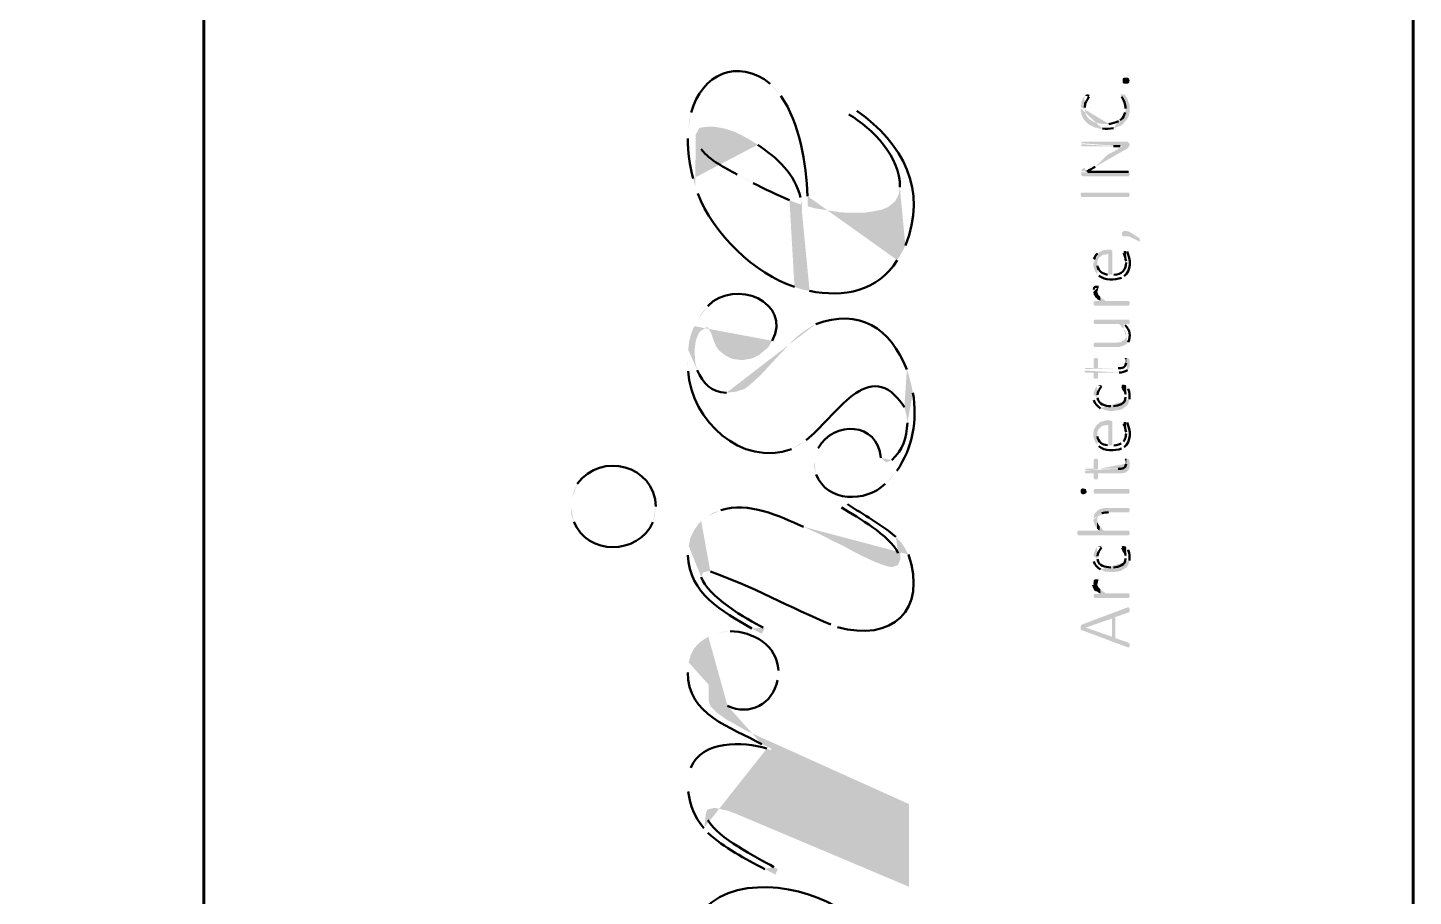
# Model space of a CAD drawing. Header units: inches. Extents: x 5 to 516, y -193 to 129.
# Drawn here: x 376.012 to 379.068, y -29.339 to -27.424 of the extents above; entities that cross this region are included whole.
import ezdxf

# ---------------------------------------------------------------- set-up
doc = ezdxf.new("R2010")
doc.units = ezdxf.units.IN
doc.header["$MEASUREMENT"] = 0
doc.layers.add('PDF5_Geometry', color=7, linetype='Continuous')
doc.layers.add('PDF5_Solid Fills', color=7, linetype='Continuous')

msp = doc.modelspace()

# ---------------------------------------------------------------- hatches: boundary and pattern name
at = {"layer": 'PDF5_Solid Fills', "true_color": 0x8d8d8d, "transparency": 33554559}
h = msp.add_hatch(color=252, dxfattribs=at)
h.paths.add_polyline_path([(377.4676977, -27.6678981), (377.4676977, -27.6690092)], flags=0)
h.paths.add_polyline_path([(377.4799199, -27.756787), (377.4843644, -27.7734536), (377.4854755, -27.6634536), (377.4854755, -27.6601203), (377.4932533, -27.6456758), (377.4965866, -27.6445647), (377.5165866, -27.6423425), (377.5221422, -27.6423425), (377.5376977, -27.6445647), (377.5532533, -27.6478981), (377.56992, -27.6534536), (377.5865866, -27.6612314), (377.6043644, -27.6712314), (377.6221422, -27.6823425)], flags=0)
h.paths.add_polyline_path([(377.7165866, -27.7990092), (377.71992, -27.8145647), (377.71992, -28.0012314), (377.7365866, -28.0045647)], flags=0)
h.paths.add_polyline_path([(377.92992, -27.936787), (377.93992, -27.9201203), (377.9354755, -27.7756758), (377.9332533, -27.7912314), (377.9254755, -27.806787), (377.9121422, -27.8178981), (377.9088089, -27.8201203), (377.8954755, -27.8256758), (377.8776977, -27.8290092), (377.8565866, -27.8323425), (377.8221422, -27.8323425), (377.8032533, -27.8312314), (377.7810311, -27.8278981), (377.7676978, -27.8256758), (377.7476977, -27.8223425), (377.7321422, -27.8178981), (377.7321422, -27.7956758)], flags=0)
h.paths.add_polyline_path([(377.6732533, -27.5745647), (377.6621422, -27.5601203), (377.64992, -27.547898)], flags=0)
h.paths.add_polyline_path([(377.4754755, -27.6112314), (377.4710311, -27.6290092), (377.4688088, -27.6478981)], flags=0)
at = {"layer": 'PDF5_Solid Fills', "transparency": 33554559}
for points in [[(378.4343647, -27.5345634), (378.437698, -27.5345634), (378.4399202, -27.5356745), (378.4410314, -27.5378967), (378.4421425, -27.54123), (378.4410314, -27.5456745), (378.4399202, -27.5467856), (378.437698, -27.5478967), (378.4299202, -27.5478967), (378.427698, -27.5467856), (378.4265869, -27.5445634), (378.4265869, -27.5378967), (378.427698, -27.5356745), (378.4299202, -27.5345634)], [(378.43992, -27.7878977), (378.4410311, -27.7878977), (378.4410311, -27.7890088), (378.4421422, -27.7901199), (378.4421422, -27.7945644), (378.4410311, -27.7967866), (378.43992, -27.7978977), (378.3365867, -27.7978977), (378.3354756, -27.7967866), (378.3354756, -27.7956755), (378.3343645, -27.7945644), (378.3343645, -27.7901199), (378.3354756, -27.7890088), (378.3354756, -27.7878977)], [(378.4254756, -27.8790096), (378.4254756, -27.8812319), (378.4265867, -27.8834541), (378.4288089, -27.8845652), (378.4410312, -27.8845652), (378.4632534, -27.8956763), (378.4643645, -27.8967874), (378.4643645, -27.8945652), (378.4654756, -27.8934541), (378.4643645, -27.8912319), (378.4643645, -27.8890096), (378.4632534, -27.8878985), (378.4454756, -27.8767874), (378.4421423, -27.8745652), (378.4388089, -27.8734541), (378.4354756, -27.872343), (378.4288089, -27.872343), (378.4254756, -27.8756763)], [(378.3710314, -28.0234527), (378.3743647, -28.0245638), (378.3776981, -28.0267861), (378.3776981, -28.0178972), (378.3754758, -28.015675), (378.3743647, -28.0145638), (378.3721425, -28.0112305), (378.3721425, -28.0101194), (378.3710314, -28.0067861)], [(378.3632534, -28.0323435), (378.3632534, -28.0345657), (378.3643645, -28.0356769), (378.3643645, -28.036788), (378.4410311, -28.036788), (378.4410311, -28.0356769), (378.4421423, -28.0334546), (378.4421423, -28.0290102), (378.4410311, -28.0278991), (378.4410311, -28.026788), (378.3888089, -28.026788), (378.3865867, -28.0245657), (378.3832534, -28.0223435), (378.3810311, -28.0212324), (378.37992, -28.0201213), (378.3776978, -28.0178991), (378.3776978, -28.026788), (378.3654756, -28.026788), (378.3643645, -28.0278991), (378.3632534, -28.0290102)], [(378.3632534, -28.0734541), (378.3632534, -28.0756763), (378.3643645, -28.0767874), (378.3643645, -28.0778985), (378.4188089, -28.0778985), (378.4221423, -28.0801208), (378.4243645, -28.0834541), (378.4288089, -28.0878985), (378.4288089, -28.0778985), (378.43992, -28.0778985), (378.4421423, -28.0756763), (378.4421423, -28.0701208), (378.4410311, -28.0690097), (378.4410311, -28.0678985), (378.3654756, -28.0678985), (378.3643645, -28.0690097), (378.3632534, -28.0701208)], [(378.3632534, -28.1234532), (378.3632534, -28.1256754), (378.3643645, -28.1278976), (378.4210311, -28.1278976), (378.4232534, -28.1267865), (378.4243645, -28.1267865), (378.4276978, -28.1256754), (378.4310311, -28.1245643), (378.4332534, -28.1223421), (378.4343645, -28.1223421), (378.4365867, -28.1201199), (378.4343645, -28.101231), (378.4343645, -28.1056754), (378.4332534, -28.1090087), (378.4321423, -28.1090087), (378.4310311, -28.1123421), (378.4276978, -28.1145643), (378.4265867, -28.1145643), (378.4243645, -28.1167865), (378.4210311, -28.1178976), (378.4165867, -28.1178976), (378.4132534, -28.1190087), (378.3643645, -28.1190087), (378.3643645, -28.1201199), (378.3632534, -28.121231)], [(378.4310312, -28.1534531), (378.4321423, -28.1545642), (378.4332534, -28.1567864), (378.4332534, -28.1601198), (378.4343645, -28.1634531), (378.4354757, -28.152342), (378.4321423, -28.152342)], [(378.3621423, -28.321232), (378.3621423, -28.3256764), (378.3643645, -28.3323431), (378.3654756, -28.3356764), (378.3665867, -28.3390098), (378.368809, -28.341232), (378.3710312, -28.3445653), (378.3710312, -28.3156764), (378.3721423, -28.3134542), (378.3732534, -28.3101209), (378.3799201, -28.3034542), (378.3821423, -28.3023431), (378.3854756, -28.301232), (378.388809, -28.301232), (378.3921423, -28.3001209), (378.3954756, -28.3001209), (378.3954756, -28.3456764), (378.3965867, -28.2901209), (378.3899201, -28.2901209), (378.3865867, -28.291232), (378.3832534, -28.2923431), (378.3810312, -28.2923431), (378.3776979, -28.2934542), (378.3754756, -28.2956764), (378.3721423, -28.2978986), (378.3710312, -28.2990098), (378.368809, -28.301232), (378.3665867, -28.3045653), (378.3654756, -28.3067875), (378.3643645, -28.3078986), (378.3632534, -28.311232), (378.3632534, -28.3145653), (378.3621423, -28.3178986)], [(378.4310312, -28.3756753), (378.4332534, -28.3801198), (378.4332534, -28.382342), (378.4343645, -28.3856753), (378.4354757, -28.3745642), (378.4321423, -28.3745642), (378.4321423, -28.3756753)], [(378.3343645, -28.4467858), (378.3343645, -28.4490081), (378.3354756, -28.4512303), (378.3365867, -28.4523414), (378.3410312, -28.4534525), (378.3432534, -28.4523414), (378.3454756, -28.4512303), (378.3465867, -28.4501192), (378.3476978, -28.4467858), (378.3465867, -28.4445636), (378.3454756, -28.4412303), (378.3443645, -28.4412303), (378.3399201, -28.4401192), (378.3376978, -28.4401192), (378.3354756, -28.4412303), (378.3343645, -28.4434525)], [(378.3632534, -28.4467858), (378.3632534, -28.4490081), (378.3643645, -28.4501192), (378.3643645, -28.4512303), (378.4410311, -28.4512303), (378.4410311, -28.4501192), (378.4421423, -28.4490081), (378.4421423, -28.4445636), (378.4410311, -28.4423414), (378.43992, -28.4412303), (378.3654756, -28.4412303), (378.3643645, -28.4423414), (378.3632534, -28.4445636)], [(378.3265868, -28.5378978), (378.3265868, -28.54012), (378.3276979, -28.5423422), (378.328809, -28.5434533), (378.4399201, -28.5434533), (378.4410312, -28.5423422), (378.4421423, -28.54012), (378.4421423, -28.5356755), (378.4410312, -28.5345644), (378.4410312, -28.5334533), (378.3865868, -28.5334533), (378.3832534, -28.5312311), (378.3810312, -28.5278978), (378.3765868, -28.5234533), (378.3754757, -28.5334533), (378.3276979, -28.5334533), (378.3276979, -28.5345644), (378.3265868, -28.5356755)], [(378.36992, -28.527897), (378.3732534, -28.5312304), (378.3754756, -28.5334526), (378.3765867, -28.5234526), (378.3743645, -28.5212304), (378.3732534, -28.5190081), (378.3721423, -28.5167859), (378.3710312, -28.5134526), (378.3710312, -28.5101193)], [(378.3710314, -28.6678981), (378.3743647, -28.6701204), (378.3776981, -28.6723426), (378.3776981, -28.6623426), (378.3743647, -28.6590092), (378.3721425, -28.6556759), (378.3710314, -28.6523426)], [(378.3632534, -28.6767867), (378.3632534, -28.6790089), (378.3643645, -28.68012), (378.3643645, -28.6812311), (378.4410311, -28.6812311), (378.4410311, -28.68012), (378.4421423, -28.6790089), (378.4421423, -28.6734533), (378.4410311, -28.6723422), (378.4410311, -28.6712311), (378.3888089, -28.6712311), (378.3865867, -28.6690089), (378.3832534, -28.6667867), (378.3810311, -28.6656756), (378.3776978, -28.6623422), (378.3776978, -28.6723422), (378.3643645, -28.6723422), (378.3632534, -28.6745644)], [(378.3365869, -28.7401208), (378.3454758, -28.7467875), (378.4032536, -28.7267875), (378.4032536, -28.7667875), (378.4110314, -28.7234541), (378.4399203, -28.7134541), (378.4410314, -28.712343), (378.4421425, -28.7101208), (378.4421425, -28.7045653), (378.4410314, -28.7034541), (378.4399203, -28.702343), (378.437698, -28.702343)], [(378.3343645, -28.7467872), (378.3343645, -28.7490094), (378.3354756, -28.7512317), (378.3354756, -28.7523428), (378.3365867, -28.7523428), (378.4376979, -28.7901205), (378.4410312, -28.7901205), (378.4421423, -28.7878983), (378.4421423, -28.7823428), (378.4399201, -28.7801205), (378.4110312, -28.7701205), (378.4110312, -28.7234539), (378.4032534, -28.7667872), (378.3454756, -28.7467872), (378.3365867, -28.7401205), (378.3354756, -28.7401205), (378.3354756, -28.7423428), (378.3343645, -28.7434539)]]:
    msp.add_hatch(color=256, dxfattribs=at).paths.add_polyline_path(points)
h = msp.add_hatch(color=256, dxfattribs=at)
h.paths.add_polyline_path([(378.3343645, -27.6023418), (378.3343645, -27.6078973), (378.3354756, -27.6112307), (378.3354756, -27.614564), (378.3365867, -27.6178973), (378.3376978, -27.6201195), (378.338809, -27.6223418), (378.3399201, -27.624564), (378.3421423, -27.6278973), (378.3443645, -27.6301196), (378.3510312, -27.6367862), (378.3543645, -27.6390084), (378.3565867, -27.6401196), (378.3599201, -27.6412307), (378.3632534, -27.6434529), (378.3665867, -27.644564), (378.3699201, -27.644564), (378.3721423, -27.6456751), (378.3754756, -27.6467862), (378.3821423, -27.6467862)], flags=0)
h.paths.add_polyline_path([(378.4065867, -27.6456751), (378.408809, -27.644564), (378.4121423, -27.644564), (378.4143645, -27.6434529), (378.4176979, -27.6423418), (378.4210312, -27.6412307), (378.4232534, -27.6390084), (378.4265867, -27.6378973), (378.428809, -27.6356751), (378.428809, -27.634564), (378.4332534, -27.6301196), (378.4332534, -27.6023418), (378.4332534, -27.6078973), (378.4321423, -27.6112307)], flags=0)
h.paths.add_polyline_path([(378.4210312, -27.6278973), (378.4199201, -27.6290084), (378.4176979, -27.6301196)], flags=0)
h.paths.add_polyline_path([(378.3965867, -27.6367862), (378.3821423, -27.6367862), (378.378809, -27.6356751), (378.3754756, -27.6356751), (378.3721423, -27.634564), (378.3699201, -27.6334529), (378.3665867, -27.6334529), (378.3632534, -27.6323418), (378.3599201, -27.6301196), (378.3576978, -27.6290084), (378.3554756, -27.6267862), (378.3543645, -27.6267862), (378.3499201, -27.6223418), (378.3476978, -27.6190084), (378.3465867, -27.6167862), (378.3454756, -27.6156751), (378.3443645, -27.6123418), (378.3443645, -27.6090084), (378.3432534, -27.6056751), (378.3432534, -27.6023418), (378.3421423, -27.574564), (378.3410312, -27.5778973), (378.3399201, -27.5790084), (378.338809, -27.5812307), (378.3376978, -27.584564), (378.3365867, -27.5867862), (378.3354756, -27.5890084), (378.3354756, -27.5934529), (378.3343645, -27.5956751), (378.3343645, -27.5990084)], flags=0)
h = msp.add_hatch(color=256, dxfattribs=at)
h.paths.add_polyline_path([(378.3421423, -27.574564), (378.3432534, -27.6023418), (378.3432534, -27.6001195)], flags=0)
h.paths.add_polyline_path([(378.3521423, -27.5767862), (378.3543645, -27.5734529), (378.3532534, -27.5734529), (378.3532534, -27.5723418), (378.3510311, -27.5712307), (378.3476978, -27.5712307), (378.3465867, -27.5723418), (378.3454756, -27.5723418), (378.3432534, -27.5734529)], flags=0)
h = msp.add_hatch(color=256, dxfattribs=at)
h.paths.add_polyline_path([(378.4221424, -27.5734541), (378.4243646, -27.5767874)], flags=0)
h.paths.add_polyline_path([(378.4332535, -27.6023429), (378.4332535, -27.6301207), (378.4354757, -27.6278985), (378.437698, -27.6245652), (378.4388091, -27.6212318), (378.4399202, -27.6201207), (378.4410313, -27.6167874), (378.4410313, -27.6134541), (378.4421424, -27.6101207), (378.4421424, -27.5956763), (378.4410313, -27.5923429), (378.4399202, -27.5890096), (378.4388091, -27.5856763), (378.437698, -27.5834541), (378.437698, -27.5823429), (378.4365868, -27.5790096), (378.4343646, -27.5767874), (378.4343646, -27.5756763), (378.4321424, -27.5734541), (378.4310313, -27.5723429), (378.4299202, -27.5712318), (378.4232535, -27.5712318), (378.4221424, -27.5723429)], flags=0)
at = {"layer": 'PDF5_Solid Fills', "true_color": 0x8d8d8d, "transparency": 33554559}
h = msp.add_hatch(color=252, dxfattribs=at)
h.paths.add_polyline_path([(377.8154758, -27.6101204), (377.8232536, -27.6156759)], flags=0)
h.paths.add_polyline_path([(377.9354758, -27.7756759), (377.9399202, -27.9201204), (377.947698, -27.9045648)], flags=0)
h.paths.add_polyline_path([(377.8410313, -27.6078981), (377.8254758, -27.5978981)], flags=0)
h = msp.add_hatch(color=252, dxfattribs=at)
h.paths.add_polyline_path([(377.4843646, -27.7734527), (377.4899201, -27.7901194)], flags=0)
h.paths.add_polyline_path([(377.7032535, -27.995675), (377.7199201, -28.0012305), (377.7199201, -27.8145638), (377.708809, -27.8112305), (377.6921424, -27.8045638)], flags=0)
h.paths.add_polyline_path([(377.6121423, -27.766786), (377.5943646, -27.7578972), (377.5765868, -27.7478972)], flags=0)
h.paths.add_polyline_path([(377.4976979, -27.6923416), (377.4876979, -27.6778972), (377.4854757, -27.6634527)], flags=0)
at = {"layer": 'PDF5_Solid Fills', "transparency": 33554559}
h = msp.add_hatch(color=256, dxfattribs=at)
h.paths.add_polyline_path([(378.3354756, -27.6812308), (378.3354756, -27.6845642), (378.3365867, -27.6856753), (378.4065867, -27.6856753)], flags=0)
h.paths.add_polyline_path([(378.4210311, -27.6856753), (378.4276978, -27.6856753), (378.4321423, -27.6934531), (378.4343645, -27.692342), (378.4365867, -27.6912308), (378.4376978, -27.6901197), (378.43992, -27.6878975), (378.4410311, -27.6856753), (378.4421423, -27.682342), (378.4421423, -27.6812308), (378.4410311, -27.6790086), (378.4388089, -27.6767864), (378.4365867, -27.6756753), (378.3365867, -27.6756753), (378.3354756, -27.6767864), (378.3354756, -27.6790086)], flags=0)
h = msp.add_hatch(color=256, dxfattribs=at)
h.paths.add_polyline_path([(378.3421423, -27.7334521), (378.3465867, -27.742341), (378.3476978, -27.7412299)], flags=0)
h.paths.add_polyline_path([(378.3665867, -27.7312299), (378.4321423, -27.6934521), (378.4276978, -27.6856743), (378.4254756, -27.6867854), (378.4221423, -27.6890076), (378.4188089, -27.6901187), (378.4165867, -27.6912299), (378.4143645, -27.6934521), (378.4110312, -27.6945632), (378.4088089, -27.6967854), (378.4054756, -27.6978965), (378.4021423, -27.7001187), (378.3988089, -27.7012299), (378.3965867, -27.7034521), (378.3932534, -27.7045632)], flags=0)
h = msp.add_hatch(color=256, dxfattribs=at)
h.paths.add_polyline_path([(378.3354756, -27.7434528), (378.3354756, -27.7478972), (378.3365867, -27.7501195), (378.3365867, -27.7512306), (378.33992, -27.7523417), (378.4410311, -27.7523417), (378.4410311, -27.7512306), (378.4421423, -27.7490084), (378.4421423, -27.7445639), (378.4410311, -27.7434528), (378.4410311, -27.7423417), (378.43992, -27.7423417)], flags=0)
h.paths.add_polyline_path([(378.34992, -27.7423417), (378.3465867, -27.7423417), (378.3421422, -27.7334528), (378.3410311, -27.7334528), (378.3365867, -27.7378972), (378.3354756, -27.7401195)], flags=0)
h = msp.add_hatch(color=256, dxfattribs=at)
h.paths.add_polyline_path([(378.3621423, -27.9445637), (378.3621423, -27.9501192), (378.3632534, -27.9534525), (378.3643645, -27.9556748), (378.3654756, -27.9590081), (378.3665867, -27.9623414), (378.368809, -27.9656748), (378.3710312, -27.967897), (378.3710312, -27.9401192), (378.3721423, -27.9367859), (378.3732534, -27.9334525), (378.3754756, -27.9312303), (378.3776979, -27.9290081), (378.3799201, -27.927897), (378.3821423, -27.9256748), (378.3854756, -27.9245637), (378.388809, -27.9245637), (378.3921423, -27.9234525), (378.3954756, -27.9234525), (378.3954756, -27.9690081), (378.3965867, -27.9134525), (378.3932534, -27.9134525), (378.3899201, -27.9145637), (378.3865867, -27.9145637), (378.3832534, -27.9156748), (378.3810312, -27.9167859), (378.3776979, -27.917897), (378.3754756, -27.9190081), (378.3721423, -27.9212303), (378.3710312, -27.9223414)], flags=0)
h.paths.add_polyline_path([(378.3632534, -27.9345637), (378.3632534, -27.937897), (378.3621423, -27.9412303)], flags=0)
h = msp.add_hatch(color=256, dxfattribs=at)
h.paths.add_polyline_path([(378.3710314, -27.9678972), (378.3743647, -27.9712305)], flags=0)
h.paths.add_polyline_path([(378.4243647, -27.975675), (378.4276981, -27.9734527), (378.4299203, -27.9723416)], flags=0)
h.paths.add_polyline_path([(378.4365869, -27.9178972), (378.4354758, -27.9167861), (378.4343647, -27.9167861), (378.4343647, -27.9423416)], flags=0)
h.paths.add_polyline_path([(378.4076981, -27.9690083), (378.4043647, -27.9690083), (378.4043647, -27.9178972), (378.4032536, -27.9156749), (378.4021425, -27.9145638), (378.3988092, -27.9134527), (378.3965869, -27.9134527), (378.3954758, -27.9690083), (378.3932536, -27.9690083)], flags=0)
h.paths.add_polyline_path([(378.3710314, -27.9490083), (378.3710314, -27.945675)], flags=0)
h = msp.add_hatch(color=256, dxfattribs=at)
h.paths.add_polyline_path([(378.4288091, -27.919008), (378.4288091, -27.9212302)], flags=0)
h.paths.add_polyline_path([(378.4343646, -27.939008), (378.4343646, -27.9423413), (378.4343646, -27.9167858), (378.4288091, -27.9167858), (378.4288091, -27.9178969)], flags=0)
h = msp.add_hatch(color=256, dxfattribs=at)
h.paths.add_polyline_path([(378.3621423, -28.0067856), (378.3621423, -28.0078967), (378.3632534, -28.0112301), (378.3632534, -28.0134523), (378.3654756, -28.0156745), (378.3654756, -28.0167856), (378.3665867, -28.0190078), (378.3699201, -28.0212301), (378.3710312, -28.0234523), (378.3710312, -28.0067856), (378.3721423, -28.0034523), (378.3721423, -28.0012301), (378.3732534, -27.9990078), (378.3743645, -27.9967856), (378.3732534, -27.9956745)], flags=0)
h.paths.add_polyline_path([(378.3632534, -28.0012301), (378.3621423, -28.0045634)], flags=0)
at = {"layer": 'PDF5_Solid Fills', "true_color": 0x8d8d8d, "transparency": 33554559}
h = msp.add_hatch(color=252, dxfattribs=at)
h.paths.add_polyline_path([(377.4821424, -28.0823426), (377.4832535, -28.1434537), (377.4832535, -28.1323426), (377.4854758, -28.1145648), (377.4910313, -28.1001204), (377.4954758, -28.0934537), (377.5088091, -28.0845648), (377.5132535, -28.085676), (377.5210313, -28.1012315), (377.5243647, -28.1123426), (377.5310313, -28.1278982), (377.5365869, -28.135676), (377.5521424, -28.1478982), (377.5665869, -28.1545649), (377.5843647, -28.1567871), (377.5910313, -28.1567871), (377.6099202, -28.1534537), (377.6254758, -28.145676), (377.6399202, -28.1334537), (377.6443647, -28.1301204), (377.6543647, -28.1145648)], flags=0)
h.paths.add_polyline_path([(377.5121424, -28.0378982), (377.4988091, -28.0534537), (377.4899202, -28.0678982)], flags=0)
h = msp.add_hatch(color=252, dxfattribs=at)
h.paths.add_polyline_path([(377.4676977, -28.1534531), (377.4676977, -28.1612309), (377.4688088, -28.1812309)], flags=0)
h.paths.add_polyline_path([(377.6965866, -28.3534531), (377.7132533, -28.3445642), (377.7288089, -28.3334531)], flags=0)
h.paths.add_polyline_path([(377.9454755, -28.2612309), (377.94992, -28.2778976), (377.9521422, -28.2956753), (377.9565866, -28.1945642), (377.9510311, -28.1778976)], flags=0)
h.paths.add_polyline_path([(377.74992, -28.0778975), (377.7432533, -28.0812309), (377.7276977, -28.0912309), (377.7121422, -28.102342), (377.6976977, -28.1156753), (377.6276977, -28.1912309), (377.6188088, -28.1990087), (377.6043644, -28.212342), (377.5921422, -28.2212309), (377.5910311, -28.2212309), (377.5743644, -28.2267864), (377.5532533, -28.2290087)], flags=0)
h.paths.add_polyline_path([(377.4888088, -28.1790087), (377.4843644, -28.162342), (377.4832533, -28.1434531), (377.4821422, -28.082342), (377.4754755, -28.0990087), (377.4710311, -28.1156753), (377.4688088, -28.1345642)], flags=0)
at = {"layer": 'PDF5_Solid Fills', "transparency": 33554559}
h = msp.add_hatch(color=256, dxfattribs=at)
h.paths.add_polyline_path([(378.4288091, -28.0878991), (378.4299202, -28.0901213), (378.4321424, -28.0923435), (378.4332535, -28.0945658), (378.4343646, -28.0978991), (378.4343646, -28.1012324), (378.4365869, -28.1201213), (378.4388091, -28.1178991)], flags=0)
h.paths.add_polyline_path([(378.4321424, -28.0801213), (378.4288091, -28.0778991)], flags=0)
h = msp.add_hatch(color=256, dxfattribs=at)
h.paths.add_polyline_path([(378.3432536, -28.180121), (378.3432536, -28.1823432), (378.3443647, -28.1834543), (378.3443647, -28.1845654), (378.3632536, -28.1845654), (378.3632536, -28.1956765), (378.3643647, -28.1967876), (378.3643647, -28.1978987), (378.3710314, -28.1978987), (378.3721425, -28.1956765), (378.3721425, -28.1845654), (378.4188092, -28.1845654)], flags=0)
h.paths.add_polyline_path([(378.4376981, -28.1790098), (378.4399203, -28.1767876), (378.4410314, -28.1734543), (378.4421425, -28.1712321), (378.4421425, -28.1578987), (378.4410314, -28.1545654), (378.4399203, -28.1534543), (378.4376981, -28.1523432), (378.4354758, -28.1523432), (378.4343647, -28.1634543)], flags=0)
h.paths.add_polyline_path([(378.4165869, -28.1745654), (378.3721425, -28.1745654), (378.3721425, -28.1545654), (378.3710314, -28.1523432), (378.3643647, -28.1523432), (378.3643647, -28.1534543), (378.3632536, -28.1545654), (378.3632536, -28.1745654), (378.3443647, -28.1745654), (378.3443647, -28.1756765), (378.3432536, -28.1767876)], flags=0)
at = {"layer": 'PDF5_Solid Fills', "true_color": 0x8d8d8d, "transparency": 33554559}
h = msp.add_hatch(color=252, dxfattribs=at)
h.paths.add_polyline_path([(377.7465869, -28.3823417), (377.7465869, -28.3923417), (377.7510313, -28.4090084)], flags=0)
h.paths.add_polyline_path([(377.9032535, -28.4301195), (377.9165869, -28.4167862), (377.9288091, -28.4012306)], flags=0)
h.paths.add_polyline_path([(377.9643647, -28.2290084), (377.9610313, -28.2123417), (377.9565869, -28.1945639), (377.9521424, -28.2956751)], flags=0)
h.paths.add_polyline_path([(377.917698, -28.3778973), (377.9054758, -28.3823417), (377.8932535, -28.3723417)], flags=0)
h.paths.add_polyline_path([(377.7554758, -28.3512306), (377.7488091, -28.3667862)], flags=0)
at = {"layer": 'PDF5_Solid Fills', "transparency": 33554559}
h = msp.add_hatch(color=256, dxfattribs=at)
h.paths.add_polyline_path([(378.3621423, -28.2356765), (378.3621423, -28.2390098), (378.3632534, -28.2423432), (378.3632534, -28.2456765)], flags=0)
h.paths.add_polyline_path([(378.3776979, -28.2634543), (378.3810312, -28.2645654), (378.3843645, -28.2656765), (378.3865867, -28.2667876), (378.388809, -28.2678987), (378.3921423, -28.2678987), (378.3954756, -28.2690098), (378.4076979, -28.2690098), (378.4110312, -28.2678987), (378.4165867, -28.2678987), (378.4199201, -28.2667876), (378.4210312, -28.2667876), (378.4243645, -28.2656765), (378.4265867, -28.2645654), (378.4299201, -28.2623432), (378.4321423, -28.260121), (378.4343645, -28.2590098), (378.4365867, -28.2567876), (378.438809, -28.2534543), (378.4399201, -28.250121), (378.4410312, -28.2467876), (378.4421423, -28.2434543)], flags=0)
h.paths.add_polyline_path([(378.438809, -28.220121), (378.4365867, -28.2167876), (378.4365867, -28.2156765), (378.4343645, -28.2134543), (378.4343645, -28.2356765), (378.4332534, -28.2390098)], flags=0)
h.paths.add_polyline_path([(378.4065867, -28.2590098), (378.4010312, -28.2590098)], flags=0)
h.paths.add_polyline_path([(378.3710312, -28.240121), (378.3710312, -28.2367876), (378.3699201, -28.2145654), (378.3676979, -28.2178987), (378.3665867, -28.2190098), (378.3621423, -28.2323432)], flags=0)
h = msp.add_hatch(color=256, dxfattribs=at)
h.paths.add_polyline_path([(378.36992, -28.2145651), (378.3710312, -28.2367874), (378.3710312, -28.233454)], flags=0)
h.paths.add_polyline_path([(378.37992, -28.2145651), (378.37992, -28.2123429), (378.3721423, -28.2123429)], flags=0)
h = msp.add_hatch(color=256, dxfattribs=at)
h.paths.add_polyline_path([(378.4243645, -28.2134529), (378.4254756, -28.2156752)], flags=0)
h.paths.add_polyline_path([(378.4332534, -28.2323418), (378.4343645, -28.2356752), (378.4343645, -28.2134529), (378.4332534, -28.2123418), (378.4321423, -28.2123418), (378.4299201, -28.2112307), (378.4265868, -28.2112307), (378.4254756, -28.2123418), (378.4243645, -28.2123418)], flags=0)
h = msp.add_hatch(color=256, dxfattribs=at)
h.paths.add_polyline_path([(378.3710314, -28.3445632), (378.3732536, -28.3467855), (378.3743647, -28.3467855)], flags=0)
h.paths.add_polyline_path([(378.4243647, -28.352341), (378.4276981, -28.3501188), (378.4299203, -28.3490077)], flags=0)
h.paths.add_polyline_path([(378.4365869, -28.2945632), (378.4354758, -28.2934521), (378.4343647, -28.2934521), (378.4343647, -28.3190077)], flags=0)
h.paths.add_polyline_path([(378.4288092, -28.3367855), (378.4254758, -28.3390077), (378.4254758, -28.3401188), (378.4232536, -28.3412299)], flags=0)
h.paths.add_polyline_path([(378.4076981, -28.3456743), (378.4043647, -28.3456743), (378.4043647, -28.2945632), (378.4032536, -28.2912299), (378.4021425, -28.2912299), (378.3988092, -28.2901188), (378.3965869, -28.2901188), (378.3954758, -28.3456743), (378.3932536, -28.3445632)], flags=0)
h.paths.add_polyline_path([(378.3710314, -28.3256743), (378.3710314, -28.322341)], flags=0)
h = msp.add_hatch(color=256, dxfattribs=at)
h.paths.add_polyline_path([(378.4288091, -28.2945641), (378.4288091, -28.2978975)], flags=0)
h.paths.add_polyline_path([(378.4343646, -28.3156753), (378.4343646, -28.3190086), (378.4343646, -28.293453), (378.4288091, -28.293453), (378.4288091, -28.2945641)], flags=0)
h = msp.add_hatch(color=256, dxfattribs=at)
h.paths.add_polyline_path([(378.3432536, -28.4023432), (378.3432536, -28.4045654), (378.3443647, -28.4056765), (378.3443647, -28.4067876), (378.3632536, -28.4067876), (378.3632536, -28.4178987), (378.3643647, -28.4190099), (378.3643647, -28.420121), (378.3710314, -28.420121), (378.3721425, -28.4178987), (378.3721425, -28.4067876), (378.4254758, -28.4067876), (378.4288092, -28.4056765), (378.4310314, -28.4056765), (378.4343647, -28.4045654), (378.4376981, -28.4012321), (378.4399203, -28.3990099), (378.4410314, -28.3956765), (378.4421425, -28.3934543), (378.4421425, -28.380121), (378.4410314, -28.3767876), (378.4399203, -28.3756765), (378.4376981, -28.3745654), (378.4354758, -28.3745654), (378.4343647, -28.3856765)], flags=0)
h.paths.add_polyline_path([(378.4165869, -28.3967876), (378.3721425, -28.3967876), (378.3721425, -28.3767876), (378.3710314, -28.3745654), (378.3643647, -28.3745654), (378.3643647, -28.3756765), (378.3632536, -28.3767876), (378.3632536, -28.3967876), (378.3454758, -28.3967876), (378.3443647, -28.3978987), (378.3432536, -28.400121)], flags=0)
at = {"layer": 'PDF5_Solid Fills', "true_color": 0x8d8d8d, "transparency": 33554559}
h = msp.add_hatch(color=252, dxfattribs=at)
h.paths.add_polyline_path([(377.20992, -28.4801201), (377.2110311, -28.4967867), (377.2165866, -28.5134534)], flags=0)
h.paths.add_polyline_path([(377.3910311, -28.5145645), (377.3954755, -28.4978978), (377.3976978, -28.4801201)], flags=0)
h.paths.add_polyline_path([(377.2243644, -28.4301201), (377.2165866, -28.4456756), (377.2121422, -28.4623423)], flags=0)
h = msp.add_hatch(color=252, dxfattribs=at)
h.paths.add_polyline_path([(377.7910312, -28.4745636), (377.8065868, -28.4823414)], flags=0)
h.paths.add_polyline_path([(377.9321423, -28.5823414), (377.9365868, -28.5967858), (377.9376979, -28.557897), (377.9265868, -28.5467858)], flags=0)
h.paths.add_polyline_path([(377.8199201, -28.4745636), (377.798809, -28.4623414)], flags=0)
h = msp.add_hatch(color=252, dxfattribs=at)
h.paths.add_polyline_path([(377.4976979, -28.5123421), (377.4976979, -28.6356755), (377.5010312, -28.6256755), (377.5121424, -28.6223421), (377.5176979, -28.6234532)], flags=0)
h.paths.add_polyline_path([(377.7832535, -28.7401199), (377.7954757, -28.7445644), (377.797698, -28.7456755)], flags=0)
h.paths.add_polyline_path([(377.9543646, -28.5856755), (377.9465868, -28.571231), (377.937698, -28.5578977), (377.9365869, -28.5967866), (377.9310313, -28.6090088), (377.9188091, -28.6134532), (377.9099202, -28.6123421), (377.8965869, -28.6078977), (377.8788091, -28.601231), (377.857698, -28.591231), (377.8332535, -28.5790088), (377.8232535, -28.5734532), (377.8043646, -28.5634532), (377.7854757, -28.5545643), (377.768809, -28.5456755), (377.7521424, -28.5378977), (377.7376979, -28.531231), (377.7232535, -28.5245643)], flags=0)
h.paths.add_polyline_path([(377.5410313, -28.4878977), (377.5243646, -28.4934532), (377.5099201, -28.5023421)], flags=0)
at = {"layer": 'PDF5_Solid Fills', "transparency": 33554559}
h = msp.add_hatch(color=256, dxfattribs=at)
h.paths.add_polyline_path([(378.3621423, -28.50901), (378.3621423, -28.5112323), (378.3643645, -28.5178989), (378.3654756, -28.5212323), (378.3665867, -28.5234545), (378.368809, -28.5256767), (378.3699201, -28.5278989), (378.3710312, -28.5101212), (378.3710312, -28.5056767), (378.3721423, -28.5023434), (378.3743645, -28.49901), (378.3765867, -28.4967878), (378.3776979, -28.4967878), (378.3810312, -28.4945656)], flags=0)
h.paths.add_polyline_path([(378.3954756, -28.4923434), (378.4410312, -28.4923434), (378.4410312, -28.4912323), (378.4421423, -28.4901212), (378.4421423, -28.4856767), (378.4410312, -28.4834545), (378.3843645, -28.4834545), (378.3810312, -28.4845656), (378.3776979, -28.4856767), (378.3743645, -28.4867878), (378.3710312, -28.48901), (378.368809, -28.4912323), (378.3665867, -28.4934545), (378.3643645, -28.4967878), (378.3643645, -28.49901), (378.3621423, -28.5056767)], flags=0)
at = {"layer": 'PDF5_Solid Fills', "true_color": 0x8d8d8d, "transparency": 33554559}
h = msp.add_hatch(color=252, dxfattribs=at)
h.paths.add_polyline_path([(377.4676977, -28.5845648), (377.4676977, -28.586787)], flags=0)
h.paths.add_polyline_path([(377.6088088, -28.7490093), (377.6310311, -28.7601204), (377.6376977, -28.7478981), (377.6343644, -28.746787)], flags=0)
h.paths.add_polyline_path([(377.4976977, -28.6356759), (377.4976977, -28.5123426), (377.4910311, -28.5190092), (377.4810311, -28.5334537), (377.4732533, -28.5501203), (377.4699199, -28.566787)], flags=0)
at = {"layer": 'PDF5_Solid Fills', "transparency": 33554559}
h = msp.add_hatch(color=256, dxfattribs=at)
h.paths.add_polyline_path([(378.3621423, -28.5912312), (378.3621423, -28.5945645), (378.3632534, -28.5978979), (378.3632534, -28.6012312)], flags=0)
h.paths.add_polyline_path([(378.3776979, -28.619009), (378.3810312, -28.6201201), (378.3843645, -28.6212312), (378.388809, -28.6234534), (378.3954756, -28.6234534), (378.3999201, -28.6245645), (378.4076979, -28.6245645), (378.4110312, -28.6234534), (378.4165867, -28.6234534), (378.4199201, -28.6223423), (378.4210312, -28.6223423), (378.4243645, -28.6212312), (378.4265867, -28.619009), (378.4299201, -28.6178979), (378.4321423, -28.6156756), (378.4343645, -28.6145645), (378.4365867, -28.6123423), (378.438809, -28.609009), (378.4421423, -28.599009)], flags=0)
h.paths.add_polyline_path([(378.438809, -28.5756756), (378.4365867, -28.5723423), (378.4365867, -28.5712312), (378.4343645, -28.569009), (378.4343645, -28.5912312), (378.4332534, -28.5945645)], flags=0)
h.paths.add_polyline_path([(378.4065867, -28.6145645), (378.4010312, -28.6145645)], flags=0)
h.paths.add_polyline_path([(378.3710312, -28.5956756), (378.3710312, -28.5923423), (378.3699201, -28.5701201), (378.3676979, -28.5734534), (378.3665867, -28.5745645), (378.3654756, -28.5778979), (378.3643645, -28.5812312), (378.3621423, -28.5878979)], flags=0)
h = msp.add_hatch(color=256, dxfattribs=at)
h.paths.add_polyline_path([(378.36992, -28.5701198), (378.3710312, -28.592342), (378.3710312, -28.5890087)], flags=0)
h.paths.add_polyline_path([(378.37992, -28.5701198), (378.37992, -28.5678976), (378.3721423, -28.5678976)], flags=0)
h = msp.add_hatch(color=256, dxfattribs=at)
h.paths.add_polyline_path([(378.4243645, -28.5690099), (378.4254756, -28.5712321)], flags=0)
h.paths.add_polyline_path([(378.4332534, -28.5878988), (378.4343645, -28.5912321), (378.4343645, -28.5690099), (378.4332534, -28.5678988), (378.4321423, -28.5678988), (378.4299201, -28.5667876), (378.4265868, -28.5667876), (378.4254756, -28.5678988), (378.4243645, -28.5678988)], flags=0)
h = msp.add_hatch(color=256, dxfattribs=at)
h.paths.add_polyline_path([(378.3621423, -28.651231), (378.3621423, -28.6523421)], flags=0)
h.paths.add_polyline_path([(378.3699201, -28.6656755), (378.3710312, -28.6678977), (378.3710312, -28.651231), (378.3721423, -28.6478977), (378.3721423, -28.6456755), (378.3732534, -28.6434532), (378.3743645, -28.641231), (378.3732534, -28.641231), (378.3721423, -28.6401199), (378.3654756, -28.6401199), (378.3643645, -28.641231), (378.3632534, -28.6423421), (378.3632534, -28.6456755), (378.3621423, -28.6490088)], flags=0)
at = {"layer": 'PDF5_Solid Fills', "true_color": 0x8d8d8d, "transparency": 33554559}
h = msp.add_hatch(color=252, dxfattribs=at)
h.paths.add_polyline_path([(377.4676977, -28.8434533), (377.4676977, -28.8456756)], flags=0)
h.paths.add_polyline_path([(377.6310311, -29.0034534), (377.6521422, -29.0134534), (377.9554755, -29.3178978), (377.9554755, -29.1356756), (377.6521422, -28.9990089), (377.6343644, -28.9912311), (377.6154755, -28.9823422), (377.5976977, -28.9745645), (377.5665866, -28.9567867), (377.5521422, -28.9490089), (377.5510311, -28.9478978), (377.5310311, -28.9334533), (377.5188088, -28.9212311), (377.5143644, -28.9112311), (377.5132533, -28.7667867), (377.4976977, -28.7767867), (377.4932533, -28.78012), (377.4821422, -28.7923422), (377.4743644, -28.8067867), (377.4699199, -28.8234533)], flags=0)
h = msp.add_hatch(color=252, dxfattribs=at)
h.paths.add_polyline_path([(377.5132534, -28.7667864), (377.5143645, -28.9112309), (377.5232534, -28.902342), (377.538809, -28.9101197), (377.5554756, -28.9190086)], flags=0)
h.paths.add_polyline_path([(377.6654756, -28.862342), (377.6676979, -28.8434531), (377.6676979, -28.8412308)], flags=0)
h.paths.add_polyline_path([(377.5610312, -28.7545642), (377.548809, -28.7556753), (377.5310312, -28.7590086)], flags=0)
h = msp.add_hatch(color=252, dxfattribs=at)
h.paths.add_polyline_path([(377.4676977, -29.0923423), (377.4688088, -29.1078979)], flags=0)
h.paths.add_polyline_path([(377.5032533, -29.189009), (377.5043644, -29.1901201), (377.5076977, -29.1567867), (377.5110311, -29.1478979), (377.5243644, -29.1445645), (377.5299199, -29.1445645), (377.5488088, -29.149009), (377.5554755, -29.1501201), (377.5732533, -29.1567867), (377.9554755, -29.3178979), (377.6521422, -29.0134534), (377.6510311, -29.0167867), (377.6421422, -29.0134534)], flags=0)
h.paths.add_polyline_path([(377.4743644, -29.0556756), (377.4699199, -29.0734534)], flags=0)
h = msp.add_hatch(color=252, dxfattribs=at)
h.paths.add_polyline_path([(377.5043646, -29.1901195), (377.5121424, -29.1990084)], flags=0)
h.paths.add_polyline_path([(377.6376979, -29.2790084), (377.6610313, -29.2912306), (377.6665868, -29.2790084), (377.6576979, -29.2745639)], flags=0)
h.paths.add_polyline_path([(377.5121424, -29.1712306), (377.5076979, -29.1567862)], flags=0)

# ---------------------------------------------------------------- linework, layer by layer
at = {"layer": 'PDF5_Geometry', "lineweight": 60}
for points in [[(379.067698, -46.9256782), (379.067698, -16.9256758), (334.0676944, -16.9256758), (334.0676944, -46.9256782)], [(376.4010311, -16.9256758), (376.4010311, -46.9256782)]]:
    msp.add_lwpolyline(points, dxfattribs=at)
at = {"layer": 'PDF5_Geometry', "lineweight": 50}
for points in [[(377.64992, -27.547898), (377.5773088, -27.4900462), (377.4988829, -27.5271203), (377.4754755, -27.6112314)], [(377.7321422, -27.7956758), (377.7288089, -27.7240647), (377.7149385, -27.6346203), (377.6732533, -27.5745647)], [(378.3432534, -27.6001195), (378.3435682, -27.5869158), (378.3479386, -27.5868603), (378.3521423, -27.5767862)], [(378.4243646, -27.5767874), (378.4295128, -27.5846578), (378.4330128, -27.5930837), (378.4332535, -27.6023429)], [(377.8232536, -27.6156759), (377.875161, -27.6471204), (377.9379758, -27.7098981), (377.9354758, -27.7756759)], [(377.947698, -27.9045648), (377.9975314, -27.782713), (377.9424202, -27.6791944), (377.8410313, -27.6078981)], [(378.4321423, -27.6112307), (378.4284942, -27.6188047), (378.4306053, -27.6220455), (378.4210312, -27.6278973)], [(378.3821423, -27.6467862), (378.3901793, -27.6473603), (378.3985127, -27.6476381), (378.4065867, -27.6456751)], [(378.4176979, -27.6301196), (378.4116053, -27.635101), (378.4035682, -27.6345455), (378.3965867, -27.6367862)], [(377.4676977, -27.6690092), (377.4691792, -27.6999351), (377.4706236, -27.726824), (377.4799199, -27.756787)], [(377.5765868, -27.7478972), (377.5487164, -27.7321564), (377.5180683, -27.7180823), (377.4976979, -27.6923416)], [(377.6221422, -27.6823425), (377.6640496, -27.7104907), (377.7050681, -27.7476573), (377.7165866, -27.7990092)], [(378.4065867, -27.6856753), (378.4114015, -27.6856753), (378.4162163, -27.6856753), (378.4210311, -27.6856753)], [(378.3476978, -27.7412299), (378.3535867, -27.7381187), (378.360883, -27.7340076), (378.3665867, -27.7312299)], [(377.6921424, -27.8045638), (377.6661794, -27.7927675), (377.6369572, -27.7804898), (377.6121423, -27.766786)], [(378.43992, -27.7423417), (378.40992, -27.7423417), (378.37992, -27.7423417), (378.34992, -27.7423417)], [(377.4899201, -27.7901194), (377.5224757, -27.8766379), (377.6154757, -27.9679712), (377.7032535, -27.995675)], [(378.3710312, -27.9223414), (378.3657164, -27.9268785), (378.3669756, -27.9292859), (378.3632534, -27.9345637)], [(378.4288091, -27.9212302), (378.4318276, -27.927008), (378.4327906, -27.9331376), (378.4343646, -27.939008)], [(378.4299203, -27.9723416), (378.4467536, -27.9602861), (378.4445499, -27.9348231), (378.4365869, -27.9178972)], [(377.7365866, -28.0045647), (377.8112904, -28.0196203), (377.8868829, -28.0058981), (377.92992, -27.936787)], [(378.3932536, -27.9690083), (378.3810869, -27.9651564), (378.3740314, -27.9626564), (378.3710314, -27.9490083)], [(378.4343647, -27.9423416), (378.4343462, -27.9591194), (378.4249203, -27.9688601), (378.4076981, -27.9690083)], [(377.6543647, -28.1145648), (377.6979573, -28.0291945), (377.5727535, -27.9757871), (377.5121424, -28.0378982)], [(378.3743647, -27.9712305), (378.3887721, -27.9812305), (378.4083647, -27.981175), (378.4243647, -27.975675)], [(378.3732534, -27.9956745), (378.3686793, -27.9960449), (378.3621053, -27.993693), (378.3632534, -28.0012301)], [(377.9510311, -28.1778976), (377.9140311, -28.0859716), (377.84692, -28.0425457), (377.74992, -28.0778975)], [(378.4388091, -28.1178991), (378.445272, -28.1030472), (378.4432535, -28.0917324), (378.4321424, -28.0801213)], [(377.7288089, -28.3334531), (377.7906977, -28.2866939), (377.8691792, -28.1409901), (377.9454755, -28.2612309)], [(378.4343647, -28.1634543), (378.4333832, -28.1738432), (378.4254944, -28.1752691), (378.4165869, -28.1745654)], [(377.4688088, -28.1812309), (377.4759385, -28.2905457), (377.5862162, -28.3937679), (377.6965866, -28.3534531)], [(377.5532533, -28.2290087), (377.5188829, -28.2287494), (377.5013644, -28.2081383), (377.4888088, -28.1790087)], [(378.4188092, -28.1845654), (378.4251425, -28.184195), (378.4325499, -28.1832691), (378.4376981, -28.1790098)], [(377.9288091, -28.4012306), (377.9643832, -28.3502306), (377.9744573, -28.2896565), (377.9643647, -28.2290084)], [(378.3710312, -28.233454), (378.3706237, -28.2261762), (378.3764941, -28.220454), (378.37992, -28.2145651)], [(378.4254756, -28.2156752), (378.4279571, -28.2212307), (378.4336238, -28.2261011), (378.4332534, -28.2323418)], [(378.4421423, -28.2434543), (378.4416793, -28.2332506), (378.4439016, -28.2299913), (378.438809, -28.220121)], [(378.3632534, -28.2456765), (378.3657349, -28.2549358), (378.371309, -28.2580469), (378.3776979, -28.2634543)], [(378.4010312, -28.2590098), (378.3871238, -28.2571395), (378.3752534, -28.2567691), (378.3710312, -28.240121)], [(378.4332534, -28.2390098), (378.4335497, -28.2542135), (378.4177164, -28.2568432), (378.4065867, -28.2590098)], [(377.8932535, -28.3723417), (377.8879758, -28.2934528), (377.7890684, -28.2897121), (377.7554758, -28.3512306)], [(377.9521424, -28.2956751), (377.950698, -28.3292306), (377.9427165, -28.3546195), (377.917698, -28.3778973)], [(378.4288091, -28.2978975), (378.431772, -28.3014345), (378.4327906, -28.3112308), (378.4343646, -28.3156753)], [(378.4343647, -28.3190077), (378.4328647, -28.3310447), (378.4343832, -28.327341), (378.4288092, -28.3367855)], [(378.4299203, -28.3490077), (378.4466055, -28.3369892), (378.4445869, -28.3111929), (378.4365869, -28.2945632)], [(378.3932536, -28.3445632), (378.3824944, -28.3445632), (378.3729573, -28.3365447), (378.3710314, -28.3256743)], [(378.3743647, -28.3467855), (378.3875869, -28.3587484), (378.4084018, -28.3570262), (378.4243647, -28.352341)], [(378.4232536, -28.3412299), (378.4147351, -28.3443966), (378.4157351, -28.343804), (378.4076981, -28.3456743)], [(377.3976978, -28.4801201), (377.3946977, -28.3886201), (377.2773459, -28.3577312), (377.2243644, -28.4301201)], [(377.7510313, -28.4090084), (377.7754758, -28.4713047), (377.8598276, -28.4712121), (377.9032535, -28.4301195)], [(378.4343647, -28.3856765), (378.4337536, -28.396621), (378.4258092, -28.3971024), (378.4165869, -28.3967876)], [(377.7232535, -28.5245643), (377.6666794, -28.5001199), (377.6040498, -28.4690458), (377.5410313, -28.4878977)], [(377.9265868, -28.5467858), (377.8940683, -28.5183784), (377.8557534, -28.4982858), (377.8199201, -28.4745636)], [(377.8065868, -28.4823414), (377.8456238, -28.5050636), (377.9105868, -28.5422488), (377.9321423, -28.5823414)], [(378.3810312, -28.4945656), (378.3856423, -28.4930286), (378.3906979, -28.4928989), (378.3954756, -28.4923434)], [(377.2165866, -28.5134534), (377.246457, -28.5874164), (377.3576792, -28.5881201), (377.3910311, -28.5145645)], [(377.4676977, -28.586787), (377.4716792, -28.67325), (377.5433829, -28.7098611), (377.6088088, -28.7490093)], [(377.797698, -28.7456755), (377.9185869, -28.7792866), (377.9965869, -28.7083606), (377.9543646, -28.5856755)], [(378.3710312, -28.5890087), (378.3706237, -28.5817309), (378.3764941, -28.5760087), (378.37992, -28.5701198)], [(378.4010312, -28.6145645), (378.3876053, -28.6123423), (378.3743275, -28.6118423), (378.3710312, -28.5956756)], [(378.4332534, -28.5945645), (378.4335497, -28.6097682), (378.4177164, -28.6123979), (378.4065867, -28.6145645)], [(378.4254756, -28.5712321), (378.4279571, -28.5767876), (378.4336238, -28.581658), (378.4332534, -28.5878988)], [(378.4421423, -28.599009), (378.4416793, -28.5887867), (378.4439016, -28.585546), (378.438809, -28.5756756)], [(377.5176979, -28.6234532), (377.6030498, -28.6523236), (377.6989387, -28.7053606), (377.7832535, -28.7401199)], [(378.3632534, -28.6012312), (378.3657349, -28.6104905), (378.371309, -28.6136016), (378.3776979, -28.619009)], [(377.6343644, -28.746787), (377.5978274, -28.729287), (377.5102162, -28.6762315), (377.4976977, -28.6356759)], [(378.3621423, -28.6523421), (378.363346, -28.6573606), (378.3646423, -28.6632866), (378.3699201, -28.6656755)], [(377.6676979, -28.8412308), (377.6654756, -28.785842), (377.6122719, -28.7552679), (377.5610312, -28.7545642)], [(377.4676977, -28.8456756), (377.466457, -28.9379904), (377.5642348, -28.9674163), (377.6310311, -29.0034534)], [(377.5554756, -28.9190086), (377.6039386, -28.9431012), (377.6560682, -28.9145642), (377.6654756, -28.862342)], [(377.6421422, -29.0134534), (377.5902533, -28.9965275), (377.4982718, -28.9953978), (377.4743644, -29.0556756)], [(377.4688088, -29.1078979), (377.4737718, -29.1418053), (377.4822348, -29.1618053), (377.5032533, -29.189009)], [(377.6576979, -29.2745639), (377.617272, -29.2515454), (377.5361424, -29.2118788), (377.5121424, -29.1712306)], [(377.5121424, -29.1990084), (377.5488831, -29.2328417), (377.5935868, -29.2563973), (377.6376979, -29.2790084)], [(377.7921422, -29.3601201), (377.7005496, -29.307546), (377.5335681, -29.2893793), (377.4788088, -29.4034534)]]:
    msp.add_open_spline(points, degree=3, dxfattribs=at)

doc.saveas('drawing.dxf')
